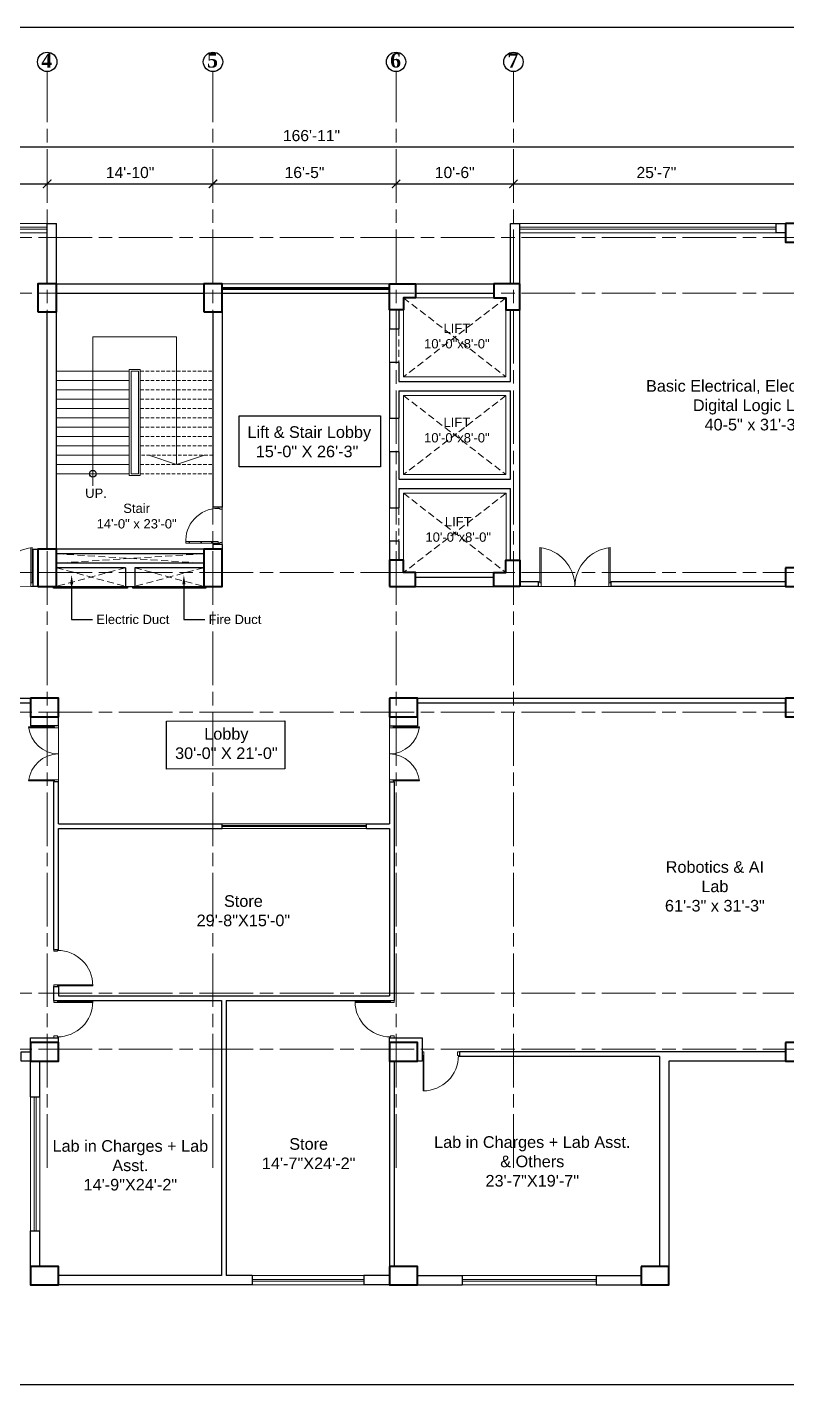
# Model space of a CAD drawing. Header units: inches. Extents: x -12 to 20935469, y -1604 to 24729220.
# Drawn here: x 20864709 to 20865525, y 24721123 to 24722582 of the extents above; entities that cross this region are included whole.
import ezdxf
from ezdxf import colors
from ezdxf.entities.mleader import LeaderData, LeaderLine
from ezdxf.math import Vec2, Vec3

# ---------------------------------------------------------------- set-up
doc = ezdxf.new("R2010")
doc.units = ezdxf.units.IN
doc.header["$LTSCALE"] = 0.03
doc.header["$MEASUREMENT"] = 0
doc.header["$PDMODE"] = 32
doc.header["$PDSIZE"] = 15
doc.linetypes.add('ACAD_ISO08W100', pattern=[36, 24, -3, 6, -3])
doc.linetypes.add('DASHED2', pattern=[0.375, 0.25, -0.125])
for name, color, linetype, lineweight in [('column', 1, 'Continuous', 40), ('Dim Line', 252, 'Continuous', 13), ('Door', 7, 'Continuous', 18), ('Dot', 253, 'Continuous', 0), ('Gas', 21, 'Continuous', 5), ('Grid Line', 252, 'Continuous', 18), ('Hatch', 253, 'Continuous', 15), ('Main Wall', 7, 'Continuous', 30), ('RAIL', 23, 'Continuous', 13), ('STAIR', 46, 'Continuous', 15), ('wind.', 150, 'Continuous', 20)]:
    doc.layers.add(name, color=color, linetype=linetype, lineweight=lineweight)
doc.layers.add('FUR', color=251, linetype='Continuous')
doc.layers.add('TEXT', color=7, linetype='Continuous')
doc.styles.add('2', font='swisscl.ttf')
doc.styles.add('RomanS', font='arial.ttf', dxfattribs={"height": 12})
doc.styles.get("Standard").update_dxf_attribs({"font": 'timesbd.ttf'})
doc.dimstyles.new('Aec_Arch_I', dxfattribs={"dimscale": 96, "dimtxt": 12, "dimasz": 0.09375, "dimexe": 0.125, "dimexo": 0.125, "dimgap": 0.0625, "dimtad": 1, "dimdec": 0, "dimzin": 3, "dimdsep": 46, "dimlunit": 4, "dimtxsty": 'RomanS', "dimblk1": 'ARCHTICK', "dimblk2": 'ARCHTICK', "dimsah": 1, "dimcen": 0.09375, "dimdle": 0.125, "dimadec": 0, "dimazin": 0, "dimtfac": 0.75, "dimtdec": 0, "dimtmove": 2, "dimatfit": 3, "dimldrblk": 'ARCHTICK', "dimfxl": 1, "dimfrac": 1, "dimtolj": 1, "dimtzin": 0, "dimarcsym": 0})

# ---------------------------------------------------------------- blocks, each defined once
blk = doc.blocks.new('Door_45')
at = {"layer": 'Door'}
for p, q in [((1.499446089358273, 4.966720660065755), (1.499446089358273, 43.96672066006575)), ((1.499446089358273, 40.02726910408236), (2.249446089358273, 40.02726910408236)), ((2.249446089358273, 40.02726910408236), (2.249446089358273, 39.52726910408236)), ((2.249446089358273, 39.52726910408236), (2.749446089591103, 39.52726910408236)), ((2.749446089591103, 39.52726910408236), (2.749446089591103, 40.02726910408236)), ((2.749446089591103, 40.02726910408236), (3.499446089358273, 40.02726910408236)), ((3.499446089358273, 44.03189280286006), (3.499446089358273, 4.966720660065755)), ((1.499446089358273, 25.76575365659081), (2.249446089358273, 25.76575365659081)), ((2.249446089358273, 25.76575365659081), (2.249446089358273, 25.26575365659081)), ((2.249446089358273, 25.26575365659081), (2.749446089591103, 25.26575365659081)), ((2.749446089591103, 25.76575365659081), (3.499446089358273, 25.76575365659081)), ((2.749446089591103, 25.26575365659081), (2.749446089591103, 25.76575365659081)), ((-0.0005539106417273842, -0.03327933993424503), (-0.0005539106417273842, 4.966720660065755)), ((-0.0005539106417273842, 4.966720660065755), (1.499446089358273, 4.966720660065755)), ((1.499446089358273, 12.56961937076411), (2.249446089358273, 12.56961937076411)), ((3.499446089358273, 4.966720660065755), (1.499446089358273, 4.966720660065755)), ((1.499446089358273, 4.966720660065755), (1.499446089358273, 2.966720660065755)), ((1.499446089358273, 2.966720660065755), (2.499446089358273, 2.966720660065755)), ((2.249446089358273, 12.56961937076411), (2.249446089358273, 13.06961937076411)), ((2.249446089358273, 13.06961937076411), (2.749446089591103, 13.06961937076411)), ((2.499446089358273, 2.966720660065755), (2.499446089358273, -0.03327933993424503)), ((2.749446089591103, 13.06961937076411), (2.749446089591103, 12.56961937076411)), ((2.749446089591103, 12.56961937076411), (3.499446089358273, 12.56961937076411)), ((42.5, 3), (42.5, -0.03327933993424503)), ((43.5, 3), (42.5, 3)), ((45.00000000023283, 5), (43.5, 5)), ((43.5, 5), (43.5, 3)), ((45.00000000023283, -0.03327933993424503), (45.00000000023283, 5)), ((2.499446089358273, -0.03327933993424503), (-0.0005539106417273842, -0.03327933993424503)), ((42.5, -0.03327933993424503), (45.00000000023283, -0.03327933993424503))]:
    blk.add_line(p, q, dxfattribs=at)
blk.add_arc((4.660651951731928, 5.255392092920653), 38.84018771759182, 359.6232511897165, 94.66847186469465, dxfattribs=at)
blk = doc.blocks.new('$D40')
at = {"layer": 'Door'}
for p, q in [((1, 4), (1, 42)), ((2, 0), (2, 41.98683982644525)), ((1, 5), (0, 5)), ((2, 0), (0, 0)), ((2, 4), (1, 4)), ((39, 4), (38, 4)), ((38, 4), (38, 0)), ((40, 0), (38, 0)), ((40, 5), (38.98683982644525, 5)), ((39, 5), (39, 4))]:
    blk.add_line(p, q, dxfattribs=at)
blk.add_arc((1, 4), 38, 0, 89.99999999999999, dxfattribs=at)
blk = doc.blocks.new('_ArchTick')
at = {"color": 0, "linetype": 'ByBlock', "lineweight": 35, "const_width": 0.15}
blk.add_lwpolyline([(-0.5, -0.5), (0.5, 0.5)], dxfattribs=at)
blk = doc.blocks.new('*D8')
at = {"layer": 'Defpoints', "color": 0, "transparency": 16777216}
for p in [(20831396.27940053, 24724578.16655627), (20831666.2795913, 24724578.16655627), (20831666.2795913, 24724578.16655627)]:
    blk.add_point(p, dxfattribs=at)
at = {"layer": 'Dim Line', "color": 0, "lineweight": -2, "transparency": 16777216}
blk.add_line((20831384.27940053, 24724578.16655627), (20831678.2795913, 24724578.16655627), dxfattribs=at)
at = {"layer": 'Dim Line', "color": 0, "lineweight": -2, "transparency": 16777216, "xscale": 9, "yscale": 9, "zscale": 9, "rotation": 180}
blk.add_blockref('_ArchTick', (20831396.27940053, 24724578.16655627), dxfattribs=at)
at = {"layer": 'Dim Line', "color": 0, "lineweight": -2, "transparency": 16777216, "xscale": 9, "yscale": 9, "zscale": 9}
blk.add_blockref('_ArchTick', (20831666.2795913, 24724578.16655627), dxfattribs=at)
at = {"layer": 'Dim Line', "color": 0, "transparency": 16777216, "insert": (20831531.27949591, 24724590.29343212), "char_height": 12, "attachment_point": 5, "style": 'RomanS'}
blk.add_mtext('\\A1;22\'-6"', dxfattribs=at)
blk = doc.blocks.new('*D9')
at = {"layer": 'Defpoints', "color": 0, "transparency": 16777216}
for p in [(20831666.2795913, 24724578.16655627), (20831844.25000967, 24724578.16655627), (20831844.25000967, 24724578.16655627)]:
    blk.add_point(p, dxfattribs=at)
at = {"layer": 'Dim Line', "color": 0, "lineweight": -2, "transparency": 16777216}
blk.add_line((20831654.2795913, 24724578.16655627), (20831856.25000967, 24724578.16655627), dxfattribs=at)
at = {"layer": 'Dim Line', "color": 0, "lineweight": -2, "transparency": 16777216, "xscale": 9, "yscale": 9, "zscale": 9, "rotation": 180}
blk.add_blockref('_ArchTick', (20831666.2795913, 24724578.16655627), dxfattribs=at)
at = {"layer": 'Dim Line', "color": 0, "lineweight": -2, "transparency": 16777216, "xscale": 9, "yscale": 9, "zscale": 9}
blk.add_blockref('_ArchTick', (20831844.25000967, 24724578.16655627), dxfattribs=at)
at = {"layer": 'Dim Line', "color": 0, "transparency": 16777216, "insert": (20831755.26480048, 24724590.29343212), "char_height": 12, "attachment_point": 5, "style": 'RomanS'}
blk.add_mtext('\\A1;14\'-10"', dxfattribs=at)
blk = doc.blocks.new('*D21')
at = {"layer": 'Defpoints', "color": 0, "transparency": 16777216}
for p in [(20831844.25000967, 24724578.16655627), (20832040.77920983, 24724578.16655627), (20832040.77920983, 24724578.16655627)]:
    blk.add_point(p, dxfattribs=at)
at = {"layer": 'Dim Line', "color": 0, "lineweight": -2, "transparency": 16777216}
for p, q in [((20831832.25000967, 24724578.16655627), (20832052.77920983, 24724578.16655627)), ((20831844.25000967, 24724566.16655627), (20831844.25000967, 24724566.16655627)), ((20832040.77920983, 24724566.16655627), (20832040.77920983, 24724566.16655627))]:
    blk.add_line(p, q, dxfattribs=at)
at = {"layer": 'Dim Line', "color": 0, "lineweight": -2, "transparency": 16777216, "xscale": 9, "yscale": 9, "zscale": 9, "rotation": 180}
blk.add_blockref('_ArchTick', (20831844.25000967, 24724578.16655627), dxfattribs=at)
at = {"layer": 'Dim Line', "color": 0, "lineweight": -2, "transparency": 16777216, "xscale": 9, "yscale": 9, "zscale": 9}
blk.add_blockref('_ArchTick', (20832040.77920983, 24724578.16655627), dxfattribs=at)
at = {"layer": 'Dim Line', "color": 0, "transparency": 16777216, "insert": (20831942.51460975, 24724590.29343212), "char_height": 12, "attachment_point": 5, "style": 'RomanS'}
blk.add_mtext('\\A1;16\'-5"', dxfattribs=at)
blk = doc.blocks.new('*D22')
at = {"layer": 'Defpoints', "color": 0, "transparency": 16777216}
for p in [(20832040.77920983, 24724578.16655627), (20832166.78192559, 24724578.16655627), (20832166.78192559, 24724578.16655626)]:
    blk.add_point(p, dxfattribs=at)
at = {"layer": 'Dim Line', "color": 0, "lineweight": -2, "transparency": 16777216}
for p, q in [((20832028.77920983, 24724578.16655626), (20832178.78192559, 24724578.16655626)), ((20832040.77920983, 24724566.16655627), (20832040.77920983, 24724566.16655626)), ((20832166.78192559, 24724566.16655627), (20832166.78192559, 24724566.16655626))]:
    blk.add_line(p, q, dxfattribs=at)
at = {"layer": 'Dim Line', "color": 0, "lineweight": -2, "transparency": 16777216, "xscale": 9, "yscale": 9, "zscale": 9, "rotation": 180}
blk.add_blockref('_ArchTick', (20832040.77920983, 24724578.16655626), dxfattribs=at)
at = {"layer": 'Dim Line', "color": 0, "lineweight": -2, "transparency": 16777216, "xscale": 9, "yscale": 9, "zscale": 9}
blk.add_blockref('_ArchTick', (20832166.78192559, 24724578.16655626), dxfattribs=at)
at = {"layer": 'Dim Line', "color": 0, "transparency": 16777216, "insert": (20832103.78056771, 24724590.29343211), "char_height": 12, "attachment_point": 5, "style": 'RomanS'}
blk.add_mtext('\\A1;10\'-6"', dxfattribs=at)
blk = doc.blocks.new('*D23')
at = {"layer": 'Defpoints', "color": 0, "transparency": 16777216}
for p in [(20832166.78192559, 24724578.16655627), (20832473.78148643, 24724578.16655627), (20832473.78148643, 24724578.16655627)]:
    blk.add_point(p, dxfattribs=at)
at = {"layer": 'Dim Line', "color": 0, "lineweight": -2, "transparency": 16777216}
for p, q in [((20832154.78192559, 24724578.16655627), (20832485.78148643, 24724578.16655627)), ((20832166.78192559, 24724566.16655627), (20832166.78192559, 24724566.16655627)), ((20832473.78148643, 24724566.16655627), (20832473.78148643, 24724566.16655627))]:
    blk.add_line(p, q, dxfattribs=at)
at = {"layer": 'Dim Line', "color": 0, "lineweight": -2, "transparency": 16777216, "xscale": 9, "yscale": 9, "zscale": 9, "rotation": 180}
blk.add_blockref('_ArchTick', (20832166.78192559, 24724578.16655627), dxfattribs=at)
at = {"layer": 'Dim Line', "color": 0, "lineweight": -2, "transparency": 16777216, "xscale": 9, "yscale": 9, "zscale": 9}
blk.add_blockref('_ArchTick', (20832473.78148643, 24724578.16655627), dxfattribs=at)
at = {"layer": 'Dim Line', "color": 0, "transparency": 16777216, "insert": (20832320.28170601, 24724590.29343212), "char_height": 12, "attachment_point": 5, "style": 'RomanS'}
blk.add_mtext('\\A1;25\'-7"', dxfattribs=at)
blk = doc.blocks.new('*D13')
at = {"layer": 'Defpoints', "color": 0, "transparency": 16777216}
for p in [(20830948.30879143, 24724610.74819624), (20832951.75234396, 24724617.81282169), (20832951.75234396, 24724610.74819624)]:
    blk.add_point(p, dxfattribs=at)
at = {"layer": 'Dim Line', "color": 0, "lineweight": -2, "transparency": 16777216}
for p, q in [((20830948.30879143, 24724622.74819624), (20830948.30879143, 24724629.81282169)), ((20832951.75234396, 24724622.74819624), (20832951.75234396, 24724629.81282169)), ((20830936.30879143, 24724617.81282169), (20832963.75234396, 24724617.81282169))]:
    blk.add_line(p, q, dxfattribs=at)
at = {"layer": 'Dim Line', "color": 0, "lineweight": -2, "transparency": 16777216, "xscale": 9, "yscale": 9, "zscale": 9, "rotation": 180}
blk.add_blockref('_ArchTick', (20830948.30879143, 24724617.81282169), dxfattribs=at)
at = {"layer": 'Dim Line', "color": 0, "lineweight": -2, "transparency": 16777216, "xscale": 9, "yscale": 9, "zscale": 9}
blk.add_blockref('_ArchTick', (20832951.75234396, 24724617.81282169), dxfattribs=at)
at = {"layer": 'Dim Line', "color": 0, "transparency": 16777216, "insert": (20831950.03056769, 24724629.93969755), "char_height": 12, "attachment_point": 5, "style": 'RomanS'}
blk.add_mtext('\\A1;166\'-11"', dxfattribs=at)
blk = doc.blocks.new('A$C36295410')
at = {"layer": 'Door'}
for p, q in [((0.9999989662828739, 3.999999464715074), (0.9999989662828739, 31.99999946471507)), ((1.999998966282874, -5.352849257178605e-07), (1.999998966282874, 31.98213662398211)), ((57.99999896628287, -5.352849257178605e-07), (57.99999896628287, 31.98213662398211)), ((58.99999896628287, 3.999999464715074), (58.99999896628287, 31.99999946471507)), ((0.9999989662828739, 4.999999464715074), (-1.033717126119882e-06, 4.999999464715074)), ((1.999998966282874, 3.999999464715074), (0.9999989662824191, 3.999999464715074)), ((57.99999896628287, 3.999999464715074), (58.99999896628287, 3.999999464715074)), ((58.99999896628287, 4.999999464715074), (59.99999896628287, 4.999999464715074)), ((1.999998966282874, -5.352849257178605e-07), (-1.033717126119882e-06, -5.352849257178605e-07)), ((57.99999896628287, -5.352849257178605e-07), (59.99999896628287, -5.352849257178605e-07))]:
    blk.add_line(p, q, dxfattribs=at)
for centre, radius, start, end in [((-2.525154211056361, -0.3352956022481521), 32.52688137512273, 0.590629401232551, 83.77825723032326), ((62.52515214360983, -0.3352956022372382), 32.52688137511065, 96.22174276965781, 179.4093705987648)]:
    blk.add_arc(centre, radius, start, end, dxfattribs=at)
blk = doc.blocks.new('fff')
at = {"layer": 'Grid Line', "color": 252, "linetype": 'ACAD_ISO08W100', "lineweight": 9, "ltscale": 80, "true_color": 0x939598}
for p, q in [((20831666.2795913, 24723521.12176201), (20831666.2795913, 24724698.80145396)), ((20831844.25000966, 24723521.10155122), (20831844.25000967, 24724698.78124316)), ((20832040.77920982, 24723521.10155122), (20832040.77920983, 24724698.78124316)), ((20832166.78192559, 24723521.10975568), (20832166.78192559, 24724698.78944763)), ((20833096.94929376, 24724520.60832043), (20830726.1474328, 24724520.60832043)), ((20833096.94929376, 24724460.61652489), (20830726.1474328, 24724460.61652489)), ((20833096.94929376, 24724160.74613542), (20830726.1474328, 24724160.74613542)), ((20833096.94929376, 24724010.74613543), (20830726.1474328, 24724010.74613543)), ((20833096.94929376, 24723708.71657327), (20830726.1474328, 24723708.71657328)), ((20833096.94929376, 24723648.75434016), (20830726.1474328, 24723648.75434017))]:
    blk.add_line(p, q, dxfattribs=at)
at = {"layer": 'Dim Line'}
for base, p1, p2, picture, middle in [((20832951.75234396, 24724617.81282169), (20830948.30879143, 24724610.74819624), (20832951.75234396, 24724610.74819624), '*D13', (20831950.03056769, 24724629.93969755)), ((20831666.2795913, 24724578.16655627), (20831396.27940053, 24724578.16655627), (20831666.2795913, 24724578.16655627), '*D8', (20831531.27949591, 24724590.29343212)), ((20831844.25000967, 24724578.16655627), (20831666.2795913, 24724578.16655627), (20831844.25000967, 24724578.16655627), '*D9', (20831755.26480048, 24724590.29343212)), ((20832040.77920983, 24724578.16655627), (20831844.25000967, 24724578.16655627), (20832040.77920983, 24724578.16655627), '*D21', (20831942.51460975, 24724590.29343212)), ((20832166.78192559, 24724578.16655626), (20832040.77920983, 24724578.16655627), (20832166.78192559, 24724578.16655627), '*D22', (20832103.78056771, 24724590.29343211)), ((20832473.78148643, 24724578.16655627), (20832166.78192559, 24724578.16655627), (20832473.78148643, 24724578.16655627), '*D23', (20832320.28170601, 24724590.29343212))]:
    dim = blk.add_linear_dim(base=base, p1=p1, p2=p2, dimstyle='Aec_Arch_I', dxfattribs=at)
    dim.commit()
    dim.dimension.update_dxf_attribs({"geometry": picture, "text_midpoint": middle})

msp = doc.modelspace()

# ---------------------------------------------------------------- linework, layer by layer
msp.add_line((20864918.47283745, 24722296.04219058), (20865098.00203764, 24722296.04219059))
for points in [[(20864936.61329062, 24722164.07156403), (20865088.25917385, 24722164.07156403), (20865088.25917385, 24722109.54714132), (20864936.61329062, 24722109.54714132)], [(20864737.42558052, 24721981.00093334), (20864816.71582809, 24721981.00093334), (20864816.71582809, 24721979.00091292), (20864737.42558052, 24721979.00091292)], [(20864822.49382328, 24721981.00093334), (20864900.72513171, 24721981.00093334), (20864900.72513171, 24721979.00091292), (20864822.49382328, 24721979.00091292)], [(20864858.39297003, 24721836.03839987), (20864985.57603203, 24721836.44855393), (20864985.57603203, 24721784.90772269), (20864858.39297003, 24721784.49756863)]]:
    msp.add_lwpolyline(points, close=True)
msp.add_circle((20864779.48762826, 24722102.04219057), 3.60517880693078)
at = {"layer": 'column', "lineweight": 40, "ltscale": 20}
for points in [[(20865523.00431421, 24722370.87130361), (20865523.00431421, 24722350.87130361), (20865553.00431421, 24722350.87130361), (20865553.00431421, 24722370.87130361)], [(20864720.50203769, 24722276.04219059), (20864740.50203769, 24722276.04219059), (20864740.50203769, 24722306.04219059), (20864720.50203769, 24722306.04219059)], [(20864898.47283752, 24722276.04219059), (20864918.47283752, 24722276.04219059), (20864918.47283752, 24722306.04219058), (20864898.47283752, 24722306.04219058)], [(20864720.50203761, 24721981.00093334), (20864740.50203761, 24721981.00093334), (20864740.50263417, 24722021.00093332), (20864720.50263417, 24722021.00093332)], [(20864898.47294834, 24721981.00091414), (20864918.47294834, 24721981.00091414), (20864918.4728628, 24722021.00091413), (20864898.4728628, 24722021.00091413)], [(20865523.00475401, 24722000.99848985), (20865523.00475401, 24721980.99848985), (20865553.00475273, 24721981.00168595), (20865553.00475273, 24722001.00168595)], [(20864712.50203754, 24721861.00093362), (20864712.50203754, 24721841.00093362), (20864742.50203754, 24721841.00093362), (20864742.50203754, 24721861.00093362)], [(20865098.00203759, 24721861.00091442), (20865098.00203759, 24721841.00091442), (20865128.00203759, 24721841.00091442), (20865128.00203759, 24721861.00091442)], [(20865523.00475337, 24721861.00091414), (20865523.00475337, 24721841.00091414), (20865553.00475337, 24721841.00091414), (20865553.00475337, 24721861.00091414)], [(20864712.50195799, 24721491.00093364), (20864712.50195799, 24721471.00093364), (20864742.50195799, 24721471.00093364), (20864742.50195799, 24721491.00093364)], [(20865098.00195804, 24721491.00091443), (20865098.00195804, 24721471.00091443), (20865128.00195803, 24721471.00091443), (20865128.00195803, 24721491.00091443)], [(20865523.00475338, 24721491.00911888), (20865523.00475338, 24721471.00911888), (20865553.00475337, 24721471.00911888), (20865553.00475337, 24721491.00911888)], [(20864712.50195799, 24721250.53442544), (20864712.50195799, 24721230.53442544), (20864742.50195798, 24721230.53442544), (20864742.50195798, 24721250.53442544)], [(20865098.00195803, 24721250.53440623), (20865098.00195803, 24721230.53440623), (20865128.00195803, 24721230.53440623), (20865128.00195803, 24721250.53440623)], [(20865367.97272405, 24721250.53440622), (20865367.97272405, 24721230.53440622), (20865397.97272404, 24721230.53440622), (20865397.97272404, 24721250.53440622)]]:
    msp.add_lwpolyline(points, close=True, dxfattribs=at)
for points in [[(20865098.00203764, 24722306.04219059), (20865126.0020376, 24722306.04219058), (20865126.00203759, 24722291.04219058), (20865113.00203758, 24722291.04219058), (20865113.00203758, 24722278.04219058), (20865098.00203763, 24722278.04219058), (20865098.00203764, 24722306.04219058)], [(20865238.00203759, 24722306.04219059), (20865210.00203763, 24722306.04219058), (20865210.00203764, 24722291.04219058), (20865223.00203764, 24722291.04219058), (20865223.00203765, 24722278.04219058), (20865238.0020376, 24722278.04219058), (20865238.00203759, 24722306.04219058)], [(20865098.00203758, 24721981.00091414), (20865126.00203753, 24721981.00091415), (20865126.00203753, 24721996.00091415), (20865113.00203752, 24721996.00091415), (20865113.00203752, 24722009.00091415), (20865098.00203757, 24722009.00091415), (20865098.00203758, 24721981.00091415)], [(20865238.00203758, 24721981.00091414), (20865210.00203763, 24721981.00091415), (20865210.00203763, 24721996.00091415), (20865223.00203764, 24721996.00091415), (20865223.00203764, 24722009.00091415), (20865238.00203759, 24722009.00091415), (20865238.00203758, 24721981.00091415)]]:
    msp.add_lwpolyline(points, dxfattribs=at)
at = {"layer": 'Defpoints'}
msp.add_lwpolyline([(20863758.00091656, 24722581.74977487), (20866196.86751045, 24722581.74977487), (20866196.86751045, 24721123.22040855), (20863758.00091656, 24721123.22040855)], close=True, dxfattribs=at)
at = {"layer": 'Door'}
for p, q in [((20864712.9020376, 24721981.00023596), (20864712.9020376, 24722022.57701426)), ((20864714.2020376, 24721984.71862849), (20864714.2020376, 24722022.60023595)), ((20865259.30475336, 24721984.71893039), (20865259.30475336, 24722022.60053786)), ((20865260.60475336, 24721981.00053786), (20865260.60475336, 24722022.57731617)), ((20865333.40475336, 24721981.00053786), (20865333.40475336, 24722022.57731617)), ((20865334.70475335, 24721984.71893039), (20865334.70475336, 24722022.60053786)), ((20864714.2020376, 24721986.01862849), (20864715.5020376, 24721986.01862849)), ((20865259.30480901, 24721986.01893039), (20865258.00480901, 24721986.01893039)), ((20865334.70475335, 24721986.01893039), (20865336.00475335, 24721986.01893039)), ((20864712.9020376, 24721984.71862849), (20864714.2020376, 24721984.71862849)), ((20864712.9020376, 24721981.00023596), (20864715.5020376, 24721981.00023596)), ((20865260.60475336, 24721981.00053786), (20865258.00475336, 24721981.00053786)), ((20865260.60480901, 24721984.71893039), (20865259.30475336, 24721984.71893039)), ((20865333.40475335, 24721984.71893039), (20865334.70475335, 24721984.71893039)), ((20865333.40475336, 24721981.00053786), (20865336.00475336, 24721981.00053786))]:
    msp.add_line(p, q, dxfattribs=at)
for centre, radius, start, end in [((20864718.78473673, 24721980.56435237), 42.28494578564002, 96.22174274854504, 179.4093707031484), ((20865254.72205423, 24721980.56465428), 42.28494578562433, 0.5906292968516507, 83.77825725145497), ((20865339.28745249, 24721980.56465428), 42.28494578564002, 96.22174274854504, 179.4093707031484)]:
    msp.add_arc(centre, radius, start, end, dxfattribs=at)
at = {"layer": 'Dot', "linetype": 'DASHED2', "lineweight": 0, "ltscale": 1000}
for p, q in [((20865112.94514126, 24722291.04219056), (20865223.00203761, 24722206.04297675)), ((20865223.00203761, 24722291.04219056), (20865112.94514126, 24722206.04297675)), ((20865108.00203763, 24722257.54258367), (20865108.00203763, 24722221.54258367)), ((20865112.94514124, 24722186.04297676), (20865223.00203759, 24722101.04376295)), ((20865223.00203759, 24722186.04297676), (20865112.94514124, 24722101.04376295)), ((20865098.00203762, 24722161.54336985), (20865098.00203762, 24722125.54336985)), ((20865113.00261107, 24722081.04213727), (20865223.05908155, 24721995.8713036)), ((20865223.05908155, 24722081.04538864), (20865113.00545175, 24721995.8713036)), ((20865098.00203761, 24722065.52233855), (20865098.00203761, 24722029.52233855)), ((20865108.00203759, 24722065.52233855), (20865108.00203759, 24722029.52233855)), ((20864740.50263417, 24722016.00093332), (20864898.47289488, 24722006.00093332)), ((20864898.47287349, 24722016.00093332), (20864740.50263417, 24722006.00093332)), ((20864814.48808954, 24722001.00093332), (20864740.50203761, 24721981.00093334)), ((20864740.50263417, 24722001.00093332), (20864814.48808954, 24721981.00093334)), ((20864824.48808954, 24722001.00093332), (20864898.47294834, 24721981.00091414)), ((20864898.47290557, 24722001.00091413), (20864824.48808954, 24721981.00093334))]:
    msp.add_line(p, q, dxfattribs=at)
at = {"layer": 'Gas', "color": 0, "lineweight": 5}
for points in [[(20865112.94514126, 24722206.04297675), (20865223.00203761, 24722206.04297675), (20865223.00203761, 24722291.04219056), (20865112.94514126, 24722291.04219056)], [(20864830.47283744, 24722100.04219057), (20864818.47283744, 24722100.04219057), (20864818.47283744, 24722214.04219057), (20864830.47283744, 24722214.04219057)], [(20864828.47283744, 24722102.04219057), (20864820.47283744, 24722102.04219057), (20864820.47283744, 24722212.04219057), (20864828.47283744, 24722212.04219057)], [(20865112.94514124, 24722101.04376295), (20865223.00203759, 24722101.04376295), (20865223.00203759, 24722186.04297676), (20865112.94514124, 24722186.04297676)], [(20865113.00545175, 24721995.8713036), (20865223.0623481, 24721995.8713036), (20865223.05908155, 24722081.04538864), (20865113.0021853, 24722081.04213726)]]:
    msp.add_lwpolyline(points, close=True, dxfattribs=at)
at = {"layer": 'Hatch', "lineweight": 0}
msp.add_line((20865098.00203763, 24722257.54258367), (20865098.00203763, 24722221.54258367), dxfattribs=at)
at = {"layer": 'Main Wall'}
for p, q in [((20864730.50203761, 24722370.88379997), (20864740.50203761, 24722370.88429002)), ((20864730.50203761, 24722306.04219059), (20864730.50203761, 24722370.88379996)), ((20864740.50203761, 24722306.04219059), (20864740.50203761, 24722370.88429002)), ((20865228.00203759, 24722370.8713036), (20865238.00203759, 24722370.8713036)), ((20865228.00203759, 24722306.04219058), (20865228.00203759, 24722370.8713036)), ((20865238.00203759, 24722306.04219059), (20865238.00203759, 24722370.8713036)), ((20864740.50203761, 24722306.04219059), (20864898.47283752, 24722306.04219058)), ((20864740.50203799, 24722295.8713036), (20864740.50203761, 24722296.04219058)), ((20864740.50203761, 24722296.04219058), (20864898.47283752, 24722296.04219057)), ((20865126.0020376, 24722306.04219058), (20865210.00203763, 24722306.04219057)), ((20865126.00203759, 24722296.04219066), (20865210.00203764, 24722296.0421906)), ((20864740.50263417, 24722021.00093332), (20864740.50207232, 24722280.04219059)), ((20865238.00203759, 24722009.0009141), (20865238.00203761, 24722278.04219058)), ((20864730.50203761, 24722021.00093332), (20864730.50203761, 24722276.04219059)), ((20864908.47258586, 24722276.04219059), (20864908.47290413, 24722066.0014065)), ((20864918.47283752, 24722276.04219059), (20864918.47247331, 24722066.0014065)), ((20865108.00203762, 24722201.04297675), (20865228.00203759, 24722201.04297676)), ((20865108.00203762, 24722191.04297675), (20865228.00203759, 24722191.04297676)), ((20865108.0020376, 24722096.04376295), (20865228.00203759, 24722096.04376295)), ((20865108.0020376, 24722086.04376295), (20865228.00203759, 24722086.04376295)), ((20864918.47247331, 24722066.0014065), (20864908.47290413, 24722066.0014065)), ((20864898.4735449, 24722021.00093332), (20864740.50263417, 24722021.00093332)), ((20864898.4735449, 24722016.00093332), (20864740.50263417, 24722016.00093332)), ((20864908.4729415, 24722026.00091413), (20864908.47294834, 24722021.00091413)), ((20864918.47245598, 24722026.00091413), (20864908.4729415, 24722026.00091413)), ((20864918.47245598, 24722026.00091413), (20864918.47245598, 24722021.00091413)), ((20864898.4735449, 24722006.00093332), (20864740.50263417, 24722006.00093332)), ((20864814.48808954, 24722001.00093332), (20864740.50263417, 24722001.00093332)), ((20864814.48808954, 24722001.00093332), (20864814.48808954, 24721981.00093334)), ((20864898.4735449, 24722001.00093332), (20864824.48808954, 24722001.00093332)), ((20864824.48808954, 24722001.00093332), (20864824.48808954, 24721981.00093334)), ((20865258.00475336, 24721986.01909584), (20865238.0020376, 24721986.01909583)), ((20865258.00475336, 24721981.01909584), (20865258.00475336, 24721986.01909584)), ((20865523.00475401, 24721986.01909583), (20865336.00475337, 24721986.01909584)), ((20865336.00475337, 24721981.01909584), (20865336.00475337, 24721986.01909584)), ((20864814.48808954, 24721981.00093334), (20864824.48808954, 24721981.00093334)), ((20865126.00203758, 24721981.00091414), (20865210.00203759, 24721981.00091414)), ((20865258.00475336, 24721981.01909584), (20865238.0020376, 24721981.01909583)), ((20865523.00475401, 24721981.01909583), (20865336.00475337, 24721981.01909584)), ((20865128.00203759, 24721861.00091413), (20865523.00475337, 24721861.00091414)), ((20865128.00203759, 24721856.00091413), (20865523.00475337, 24721856.00091414)), ((20864712.50203754, 24721841.00093362), (20864712.50203754, 24721831.00091442)), ((20864742.50203754, 24721831.00091442), (20864742.50203754, 24721841.00093362)), ((20865098.00203759, 24721841.00091442), (20865098.00203759, 24721831.00091442)), ((20865128.00203759, 24721841.00091442), (20865128.00203759, 24721831.00091442)), ((20864742.50203754, 24721831.00091442), (20864712.50203754, 24721831.00091442)), ((20865098.00203759, 24721831.00091442), (20865128.00203759, 24721831.00091442)), ((20864737.50203754, 24721591.00093362), (20864737.50203754, 24721771.00091442)), ((20864742.50203754, 24721771.00091442), (20864737.50203754, 24721771.00091442)), ((20864742.50203754, 24721726.00093364), (20864742.50203754, 24721771.00091442)), ((20865098.00203758, 24721771.00091442), (20865098.00203758, 24721726.00093364)), ((20865098.00203758, 24721771.00091442), (20865103.00203759, 24721771.00091442)), ((20865103.00203759, 24721771.00091442), (20865103.00203758, 24721536.00093365)), ((20864742.50203754, 24721726.00093364), (20864918.47294834, 24721726.00093364)), ((20864918.47294834, 24721721.00093364), (20864918.47294834, 24721726.00093364)), ((20865073.17809369, 24721726.00093364), (20865098.00203758, 24721726.00093364)), ((20865073.17809369, 24721721.00093364), (20865073.17809369, 24721726.00093364)), ((20864742.50203754, 24721591.00093362), (20864742.50203754, 24721721.00093364)), ((20864742.50203754, 24721721.00093364), (20864918.47294834, 24721721.00093363)), ((20865073.17809368, 24721721.00093363), (20865098.00203758, 24721721.00093364)), ((20865098.00203758, 24721721.00093364), (20865098.00203758, 24721541.00093363)), ((20864737.50203754, 24721591.00093362), (20864742.50203754, 24721591.00093362)), ((20864737.50203754, 24721541.00093362), (20864737.50203754, 24721551.00093362)), ((20864737.50203754, 24721551.00093362), (20864742.50203754, 24721551.00093362)), ((20864742.50203754, 24721551.00093362), (20864742.50203754, 24721541.00093362)), ((20864737.50203754, 24721536.00093364), (20864737.50203754, 24721541.00093362)), ((20864737.50203754, 24721536.00093364), (20864917.75195802, 24721536.00093365)), ((20864742.50203754, 24721541.00093362), (20865098.00203758, 24721541.00093363)), ((20864917.75195802, 24721536.00093365), (20864917.75195801, 24721240.53440621)), ((20864922.75195802, 24721536.00093365), (20865103.00203758, 24721536.00093365)), ((20864922.75195802, 24721536.00093365), (20864922.75195801, 24721240.53440621)), ((20864712.50195799, 24721491.00093364), (20864712.50195799, 24721496.00093364)), ((20864712.50195799, 24721496.00093364), (20864742.50203754, 24721496.00093364)), ((20864742.50203754, 24721491.00093364), (20864742.50203754, 24721496.00093364)), ((20865098.00195804, 24721491.00091443), (20865098.00195804, 24721496.00091443)), ((20865098.00195804, 24721496.00091443), (20865133.00195803, 24721496.00091443)), ((20865133.00195803, 24721496.00091443), (20865133.00195805, 24721471.00091443)), ((20865523.00475338, 24721481.00911888), (20865173.00195804, 24721481.00091443)), ((20865173.00195804, 24721481.00091443), (20865173.00195804, 24721476.00091443)), ((20865387.97272404, 24721476.00911888), (20865173.00195804, 24721476.00091443)), ((20865387.97272404, 24721476.00911888), (20865387.97272404, 24721250.53440622)), ((20864712.50195799, 24721432.76768916), (20864712.50195799, 24721471.00095286)), ((20864722.50195799, 24721432.76768916), (20864722.50195799, 24721471.00095286)), ((20865098.00195804, 24721471.00091443), (20865098.00195804, 24721250.53440623)), ((20865103.00195803, 24721471.00091443), (20865103.00195803, 24721250.53440623)), ((20865133.00195805, 24721471.00091443), (20865128.00195805, 24721471.00091443)), ((20865523.00475338, 24721471.00911888), (20865397.97272404, 24721471.00911888)), ((20865397.97272404, 24721471.00911888), (20865397.97272404, 24721250.53440622)), ((20864712.50195799, 24721432.76768915), (20864722.50195799, 24721432.76768915)), ((20864712.50195799, 24721250.53442544), (20864712.50195799, 24721288.76768915)), ((20864712.50195799, 24721288.76768915), (20864722.50195799, 24721288.76768915)), ((20864722.50195799, 24721250.53442544), (20864722.50195799, 24721288.76768915)), ((20864917.75195802, 24721240.53440621), (20864742.50195798, 24721240.53440621)), ((20864950.37695802, 24721230.53440621), (20864742.50195798, 24721230.53440621)), ((20864950.37695802, 24721240.53440621), (20864922.75195801, 24721240.53440621)), ((20864950.37695802, 24721240.53440621), (20864950.37695802, 24721230.53440621)), ((20865098.00195803, 24721240.53440621), (20865070.37695802, 24721240.53440621)), ((20865070.37695802, 24721240.53440621), (20865070.37695802, 24721230.53440622)), ((20865098.00195803, 24721230.53440621), (20865070.37695802, 24721230.53440622)), ((20865108.00195803, 24721230.53440621), (20865175.98734104, 24721230.53440622)), ((20865128.00195803, 24721240.53440621), (20865175.98734104, 24721240.53440622)), ((20865175.98734104, 24721240.53440622), (20865175.98734104, 24721230.53440622)), ((20865319.98734104, 24721240.53440622), (20865367.97272405, 24721240.53440622)), ((20865319.98734104, 24721240.53440622), (20865319.98734104, 24721230.53440622)), ((20865319.98734104, 24721230.53440622), (20865367.97272405, 24721230.53440622))]:
    msp.add_line(p, q, dxfattribs=at)
at = {"layer": 'Main Wall', "lineweight": 13}
msp.add_line((20865108.00203761, 24722161.54336985), (20865108.00203761, 24722125.54336985), dxfattribs=at)
at = {"layer": 'Main Wall', "lineweight": 30}
msp.add_lwpolyline([(20865513.00104517, 24722370.86148676), (20865523.00431421, 24722370.86148676), (20865523.00431421, 24722360.87130359), (20865513.00104517, 24722360.87130359)], close=True, dxfattribs=at)
at = {"layer": 'Main Wall'}
for points in [[(20865098.00203763, 24722278.04219058), (20865098.00203763, 24722257.54258367), (20865108.00203763, 24722257.54258367)], [(20865108.00203765, 24722278.04219058), (20865108.00203764, 24722257.54258367)], [(20865228.00203759, 24722201.04297676), (20865228.00203759, 24722278.04219058)], [(20865108.00203763, 24722221.54258367), (20865098.00203763, 24722221.54258367), (20865098.00203762, 24722161.54336985), (20865108.00203761, 24722161.54336985)], [(20865108.00203763, 24722221.54258367), (20865108.00203762, 24722201.04297675)], [(20865108.00203762, 24722191.04297675), (20865108.00203761, 24722161.54336985)], [(20865228.00203759, 24722096.04376295), (20865228.00203759, 24722191.04297676)], [(20865108.00203761, 24722125.54336985), (20865098.00203762, 24722125.54336985), (20865098.00203761, 24722065.52233855), (20865108.00203759, 24722065.52233855)], [(20865108.00203761, 24722125.54336985), (20865108.0020376, 24722096.04376295)], [(20865108.0020376, 24722086.04376295), (20865108.0020376, 24722065.52233855)], [(20865228.00203759, 24722009.00091415), (20865228.00203759, 24722086.04376295)], [(20865108.00203759, 24722029.52233855), (20865098.00203761, 24722029.52233855), (20865098.0020376, 24722009.0009141), (20865098.0020376, 24722009.0009141)], [(20865108.00203759, 24722029.52233855), (20865108.00203758, 24722009.00091415)], [(20865126.00203753, 24721991.00039953), (20865210.00203763, 24721991.00142865)], [(20864475.50223161, 24721861.00091414), (20864712.50203754, 24721861.00091414)], [(20864475.50223161, 24721856.00091414), (20864712.50203754, 24721856.00091414)]]:
    msp.add_lwpolyline(points, dxfattribs=at)
for points in [[(20864715.5020376, 24722021.00093332), (20864720.50203818, 24722021.00093332), (20864720.50203818, 24721981.03877053), (20864715.5020376, 24721981.03877053)], [(20864702.49868896, 24721481.00093364), (20864712.50195799, 24721481.00093364), (20864712.50195799, 24721471.01075047), (20864702.49868896, 24721471.01075047)]]:
    msp.add_lwpolyline(points, close=True, dxfattribs=at)
at = {"layer": 'RAIL', "lineweight": 9}
for p, q in [((20864779.48762826, 24722088.87977232), (20864779.48762826, 24722249.04219057)), ((20864779.48762826, 24722249.04219057), (20864869.47283743, 24722249.04219057)), ((20864869.47283743, 24722249.04219057), (20864869.47283744, 24722112.04219057)), ((20864839.47283744, 24722122.04219057), (20864869.47283743, 24722112.04219057)), ((20864869.47283743, 24722112.04219057), (20864899.47283743, 24722122.04219057))]:
    msp.add_line(p, q, dxfattribs=at)
at = {"layer": 'STAIR', "color": 32, "lineweight": 5}
for p, q in [((20864740.50241908, 24722212.04219058), (20864818.47283744, 24722212.04219057)), ((20864740.50241908, 24722202.04219058), (20864818.47283744, 24722202.04219057)), ((20864740.50241908, 24722192.04219058), (20864818.47283744, 24722192.04219057)), ((20864740.50241908, 24722182.04219058), (20864818.47283744, 24722182.04219057)), ((20864740.50241908, 24722172.04219057), (20864818.47283744, 24722172.04219057)), ((20864740.50241908, 24722162.04219058), (20864818.47283744, 24722162.04219057)), ((20864740.50241908, 24722152.04219058), (20864818.47283744, 24722152.04219057)), ((20864740.50241908, 24722142.04219058), (20864818.47283744, 24722142.04219057)), ((20864740.50241908, 24722132.04219058), (20864818.47283744, 24722132.04219057)), ((20864740.50241908, 24722122.04219058), (20864818.47283744, 24722122.04219057)), ((20864740.50241908, 24722112.04219057), (20864818.47283744, 24722112.04219057)), ((20864740.50241908, 24722102.04219058), (20864818.47283744, 24722102.04219057))]:
    msp.add_line(p, q, dxfattribs=at)
at = {"layer": 'STAIR', "color": 32, "linetype": 'DASHED2', "lineweight": 5, "ltscale": 500}
for p, q in [((20864830.47283744, 24722212.04219057), (20864908.47283743, 24722212.04219057)), ((20864830.47283744, 24722202.04219057), (20864908.47283743, 24722202.04219057)), ((20864830.47283744, 24722192.04219057), (20864908.47283743, 24722192.04219057)), ((20864830.47283744, 24722182.04219057), (20864908.47283743, 24722182.04219057)), ((20864830.47283744, 24722172.04219057), (20864908.47283743, 24722172.04219057)), ((20864830.47283744, 24722162.04219057), (20864908.47283743, 24722162.04219057)), ((20864830.47283744, 24722152.04219057), (20864908.47283743, 24722152.04219057)), ((20864830.47283744, 24722142.04219057), (20864908.47283743, 24722142.04219057)), ((20864830.47283744, 24722132.04219057), (20864908.47283743, 24722132.04219057)), ((20864908.47283743, 24722122.04219057), (20864830.47283744, 24722122.04219057)), ((20864848.47283744, 24722122.04219057), (20864908.47283743, 24722122.04219057)), ((20864830.47283744, 24722112.04219057), (20864908.47283743, 24722112.04219057)), ((20864830.47283744, 24722102.04219057), (20864908.47283743, 24722102.04219057))]:
    msp.add_line(p, q, dxfattribs=at)
at = {"layer": 'TEXT'}
for centre in [(20864730.50241908, 24722544.47360466), (20864908.47283745, 24722544.45339387), (20865105.00203761, 24722544.45339387), (20865231.00475337, 24722544.46159833)]:
    msp.add_circle(centre, 10.41737199201306, dxfattribs=at)
at = {"layer": 'wind.', "lineweight": 5}
for p, q in [((20864485.50529364, 24722370.88379997), (20864730.50203761, 24722370.88379997)), ((20864485.50529364, 24722366.8717938), (20864730.50223363, 24722366.88379998)), ((20864485.50529364, 24722364.8717938), (20864730.50233164, 24722364.88379998)), ((20865238.00203758, 24722370.8713036), (20865513.00104517, 24722370.8713036)), ((20865238.00203758, 24722366.8713036), (20865513.00104517, 24722366.8713036)), ((20865238.00203758, 24722364.8713036), (20865513.00104517, 24722364.8713036)), ((20864485.50529364, 24722360.88112374), (20864730.50203761, 24722360.87130359)), ((20865238.00203759, 24722360.8713036), (20865513.00104517, 24722360.8713036)), ((20864918.47283745, 24722306.04219058), (20865098.00203764, 24722306.04219059)), ((20864918.47283745, 24722302.04219058), (20865098.00203764, 24722302.04219059)), ((20864918.47283745, 24722301.04219058), (20865098.00203764, 24722301.04219059)), ((20864918.47283745, 24722300.04219058), (20865098.00203764, 24722300.04219059)), ((20864918.47294834, 24721726.00093364), (20865073.17809369, 24721726.00093364)), ((20864918.47294834, 24721724.00093363), (20865073.17809369, 24721724.00093363)), ((20864918.47294834, 24721723.00093363), (20865073.17809369, 24721723.00093363)), ((20864918.47294834, 24721721.00093363), (20865073.17809369, 24721721.00093363)), ((20864712.50195799, 24721288.76768915), (20864712.50195799, 24721432.76768915)), ((20864716.50195799, 24721288.76768915), (20864716.50195799, 24721432.76768915)), ((20864718.50195799, 24721288.76768915), (20864718.50195799, 24721432.76768915)), ((20864722.50195799, 24721432.76768915), (20864722.50195799, 24721288.76768915)), ((20865070.37695803, 24721240.53440621), (20864950.37695802, 24721240.53440621)), ((20865070.37695802, 24721236.53440622), (20864950.37695802, 24721236.53440622)), ((20865070.37695802, 24721234.53440621), (20864950.37695802, 24721234.53440622)), ((20865070.37695802, 24721230.53440621), (20864950.37695802, 24721230.53440621)), ((20865175.98734104, 24721240.53440621), (20865319.98734104, 24721240.53440621)), ((20865175.98734104, 24721236.53440621), (20865319.98734104, 24721236.53440622)), ((20865175.98734104, 24721234.53440621), (20865319.98734104, 24721234.53440621)), ((20865175.98734104, 24721230.53440622), (20865319.98734104, 24721230.53440622))]:
    msp.add_line(p, q, dxfattribs=at)
at = {"layer": 'wind.'}
for p, q in [((20864712.50195799, 24721477.00093364), (20864712.50216522, 24721477.00093363)), ((20864712.50195799, 24721475.00093364), (20864712.50209614, 24721475.00093363))]:
    msp.add_line(p, q, dxfattribs=at)
at = {"layer": 'wind.', "lineweight": 5}
msp.add_lwpolyline([(20864096.5029314, 24721981.1580929), (20864918.47294834, 24721981.00091414), (20864918.47294833, 24722296.04219058), (20865098.00203764, 24722296.04219053), (20865098.00203772, 24721981.00091414), (20865932.00385955, 24721981.00091414), (20865932.00385955, 24721861.00911864), (20865098.00203759, 24721861.00911864), (20865098.00203759, 24721726.00093364), (20864742.50203754, 24721726.00093364), (20864742.50203754, 24721861.00093362), (20864096.5029314, 24721861.00093362), (20864096.52590809, 24721981.15808851)], dxfattribs=at)

# ---------------------------------------------------------------- block references
msp.add_blockref('fff', (33064.22282777727, -2164.745221287012))
at = {"layer": 'Door', "color": 250, "ltscale": 20, "xscale": 0.8888888888759539, "yscale": 0.8888888888759539, "zscale": 0.8888888888759539, "rotation": 90.00000000000001}
msp.add_blockref('Door_45', (20864918.44287434, 24722026.0014065), dxfattribs=at)
at = {"layer": 'Door', "xscale": -1}
for p, rotation in [((20864737.50203754, 24721551.00093362), 270), ((20865103.00195804, 24721536.00091443), 90), ((20865133.00195804, 24721481.00091443), 180)]:
    msp.add_blockref('$D40', p, dxfattribs=dict(at, rotation=rotation))
at = {"layer": 'Door', "rotation": 270}
msp.add_blockref('$D40', (20864737.50203754, 24721536.00093364), dxfattribs=at)
at = {"layer": 'FUR', "rotation": 90.00000000000001}
msp.add_blockref('A$C36295410', (20864742.50203701, 24721771.00091545), dxfattribs=at)
at = {"layer": 'FUR', "xscale": -1, "rotation": 270}
msp.add_blockref('A$C36295410', (20865098.00203812, 24721771.00091545), dxfattribs=at)

# ---------------------------------------------------------------- texts
at = {"layer": 'TEXT', "char_height": 15.435, "width": 227.4580850503149, "attachment_point": 8, "rotation": 1.109146314285407e-09}
for s, insert in [('\\A1;4', (20864729.98677647, 24722538.17598168)), ('\\A1;5', (20864907.95719484, 24722538.15577089)), ('\\A1;6', (20865104.486395, 24722538.15577089)), ('\\A1;7', (20865230.48911076, 24722538.16397535))]:
    msp.add_mtext(s, dxfattribs=dict(at, insert=insert))
at = {"layer": 'TEXT', "color": 250, "lineweight": 30, "ltscale": 20, "char_height": 10, "attachment_point": 1, "style": '2'}
for width, insert in [(748.0215289655607, (20864796.26462224, 24722263.28991884)), (748.0215289655607, (20864796.26462222, 24722162.28089628)), (72.17349995556287, (20865135.65922061, 24722055.5853279))]:
    msp.add_mtext_dynamic_manual_height_columns('\\pxqc;{\\fArial|b0|i0|c0|p34;\\C256;LIFT\\P10\'-0"x8\'-0"}', width=width, gutter_width=0.5, heights=[0], dxfattribs=dict(at, insert=insert))
at = {"layer": 'TEXT', "color": 30, "lineweight": 5, "ltscale": 20, "attachment_point": 2, "style": '2'}
for s, width, gutter_width, heights, insert, char_height in [('\\pxsm1;{\\fArial|b0|i0|c0|p34;\\C0;Basic Electrical, Electronics & Digital Logic Lab\\P40-5" x 31\'-3" }', 235.5919496061969, 0.7495764341443792, [58.53721147779927], (20865488.09361663, 24722202.60031388), 12.47575959581606), ('\\pxsm1,qc;{\\fArial|b0|i0|c0|p34;\\C0; Lift & Stair Lobby\\P15\'-0" X 26\'-3" }', 146.3875032233763, 0.7495764341443792, [0], (20865009.44402144, 24722152.98602006), 12.47575959581606), ('{\\fArial|b0|i0|c0|p34;\\C0;UP.}', 104.7596838313621, 0.5, [0], (20864782.89178679, 24722086.10939642), 10), ('\\pxsm1;{\\fArial|b0|i0|c0|p34;\\C0;Stair\\P14\'-0" x 23\'-0"  }', 114.8067791681538, 0.2817773027333734, [0], (20864826.50212141, 24722069.87298386), 10), ('\\pxsm1,qc;{\\fArial|b0|i0|c0|p34;\\C0;Lobby\\P30\'-0" X 21\'-0" }', 146.3875032233763, 0.7495764341443792, [0], (20864922.83283894, 24721828.80321404), 12.47575959581606), ('\\pxsm1;{\\fArial|b0|i0|c0|p34;\\C0;Robotics & AI \\PLab\\P61\'-3" x 31\'-3" }', 164.8848287778664, 0.7495764341443792, [0], (20865447.26325442, 24721685.78523771), 12.47575959581606), ('{\\fArial|b0|i0|c0|p34;\\C0;Store\\P29\'-8"X15\'-0"}', 104.7596838313621, 0.5, [0], (20864941.12860345, 24721649.1843939), 12.47575959581606), ('{\\fArial|b0|i0|c0|p34;\\C0;Store\\P14\'-7"X24\'-2"}', 104.7596838313621, 0.5, [0], (20865011.18930919, 24721388.24207721), 12.47575959581606), ('{\\fArial|b0|i0|c0|p34;\\C0;Lab in Charges + Lab Asst.\\P& Others \\P23\'-7"X19\'-7"}', 267.8457617301028, 0.5, [0], (20865251.24180351, 24721390.29047574), 12.47575959581606), ('{\\fArial|b0|i0|c0|p34;\\C0;Lab in Charges + Lab Asst. \\P14\'-9"X24\'-2"}', 169.7174941066187, 0.5, [0], (20864819.77443469, 24721386.08268139), 12.47575959581606)]:
    msp.add_mtext_dynamic_manual_height_columns(s, width=width, gutter_width=gutter_width, heights=heights, dxfattribs=dict(at, insert=insert, char_height=char_height))

# ---------------------------------------------------------------- leaders
at = {"layer": 'TEXT', "lineweight": 5, "ltscale": 20}
ml = msp.add_multileader_mtext('Standard', dxfattribs=at)
ml.set_content('{\\fArial|b0|i0|c0|p34; Electric Duct}', color=256)
ml.set_leader_properties()
ml.build(insert=Vec2(0, 0))
ml.multileader.update_dxf_attribs({"text_right_attachment_type": 6, "dogleg_length": 0.36, "arrow_head_size": 10})
ctx = ml.context
ctx.base_point, ctx.char_height, ctx.arrow_head_size, ctx.landing_gap_size, ctx.plane_origin = Vec3(20864779.23474776, 24721945.43999473), 10, 10, 0.09, Vec3(20864756.7411842, 24721993.29354242)
ctx.right_attachment = 6
notes = []
notes.append((ctx, [(0, (1, 1, 0), (20864756.7411842, 24721945.43999473), (1, 0), 22.49356356322765, [(0, [(20864756.7411842, 24721993.29354242)], 0, [])])]))
ctx.mtext.insert, ctx.mtext.width, ctx.mtext.defined_height, ctx.mtext.flow_direction = Vec3(20864779.32474776, 24721950.52185012), 232.7041350195991, 29.77794681083734, 5
ml = msp.add_multileader_mtext('Standard', dxfattribs=at)
ml.set_content('{\\fArial|b0|i0|c0|p34; Fire Duct}', color=256)
ml.set_leader_properties()
ml.build(insert=Vec2(0, 0))
ml.multileader.update_dxf_attribs({"text_right_attachment_type": 6, "dogleg_length": 0.36, "arrow_head_size": 10})
ctx = ml.context
ctx.base_point, ctx.char_height, ctx.arrow_head_size, ctx.landing_gap_size, ctx.plane_origin = Vec3(20864899.74444638, 24721945.43999473), 10, 10, 0.09, Vec3(20864877.25088282, 24721993.29354242)
ctx.right_attachment = 6
notes.append((ctx, [(0, (1, 1, 0), (20864877.25088282, 24721945.43999473), (1, 0), 22.49356356322765, [(0, [(20864877.25088282, 24721993.29354242)], 0, [])])]))
ctx.mtext.insert, ctx.mtext.width, ctx.mtext.defined_height, ctx.mtext.flow_direction = Vec3(20864899.83444638, 24721950.52185012), 232.7041350195991, 29.77794681083734, 5
for ctx, leaders in notes:
    for number, flags, end, landing, length, lines in leaders:
        leader = LeaderData()
        leader.index, (leader.has_last_leader_line, leader.has_dogleg_vector, leader.attachment_direction) = number, flags
        leader.last_leader_point, leader.dogleg_vector, leader.dogleg_length = Vec3(end), Vec3(landing), length
        for number, points, colour, breaks in lines:
            line = LeaderLine()
            line.index, line.vertices, line.color, line.breaks = number, Vec3.list(points), colors.encode_raw_color(colour), breaks
            leader.lines.append(line)
        ctx.leaders.append(leader)

doc.saveas('drawing.dxf')
